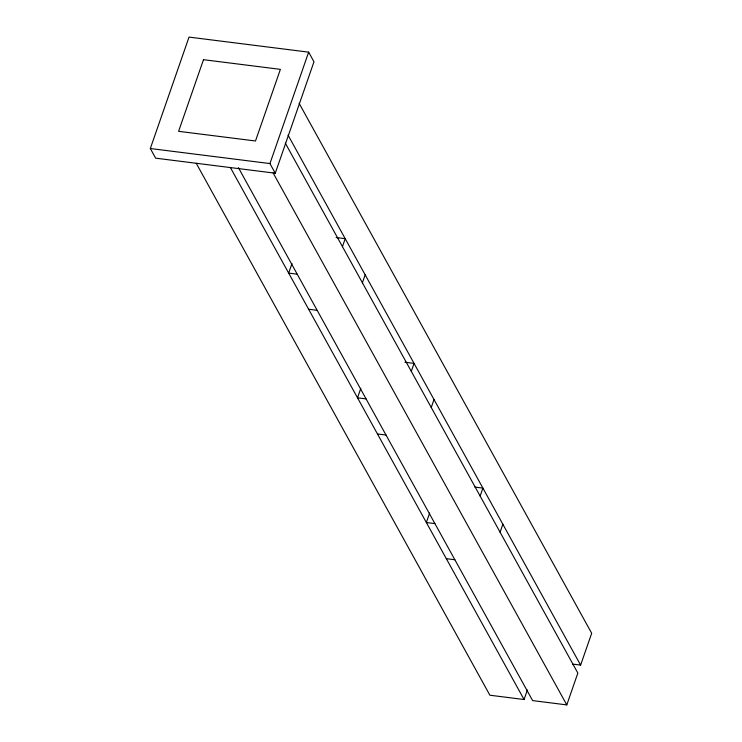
<?xml version="1.0" encoding="UTF-8"?>
<svg xmlns="http://www.w3.org/2000/svg" width="742" height="742" viewBox="0 0 742 742"><rect width="100%" height="100%" fill="white"/><g stroke="black" fill="none" stroke-linecap="round" stroke-linejoin="round"><path stroke-width="1.11" d="M150.32 148.521L189.034 37.1L308.653 52.153L313.977 61.79L275.263 173.211L155.644 158.167L150.32 148.521L269.94 163.574L275.263 173.211M269.94 163.574L308.653 52.153M291.986 263.549L288.666 273.102L297.217 274.178M342.452 246.641L345.215 238.683L336.098 237.533M362.402 282.785L365.175 274.828M360.835 388.261L357.514 397.814L366.056 398.89M411.291 371.352L414.064 363.394L404.947 362.244M431.25 407.497L434.014 399.539M429.674 512.972L426.353 522.526L434.905 523.592M480.139 496.064L482.903 488.106L474.926 487.095M500.099 532.209L502.863 524.251M196.222 163.249L489.896 695.226L524.065 699.521L527.386 689.977M238.386 167.609L532.617 700.596L566.786 704.9L577.851 673.068L285.299 143.113M572.639 664.099L580.615 665.11L591.68 633.269L299.128 103.314M308.626 309.247L317.168 310.323M377.465 433.959L386.016 435.035M446.313 558.67L454.855 559.746M288.063 135.155L580.615 665.11M273.121 172.923L566.786 704.9M230.4 167.544L524.065 699.521M203.484 59.685L178.599 131.315L255.489 140.989L280.383 69.358L203.484 59.685"/></g></svg>
